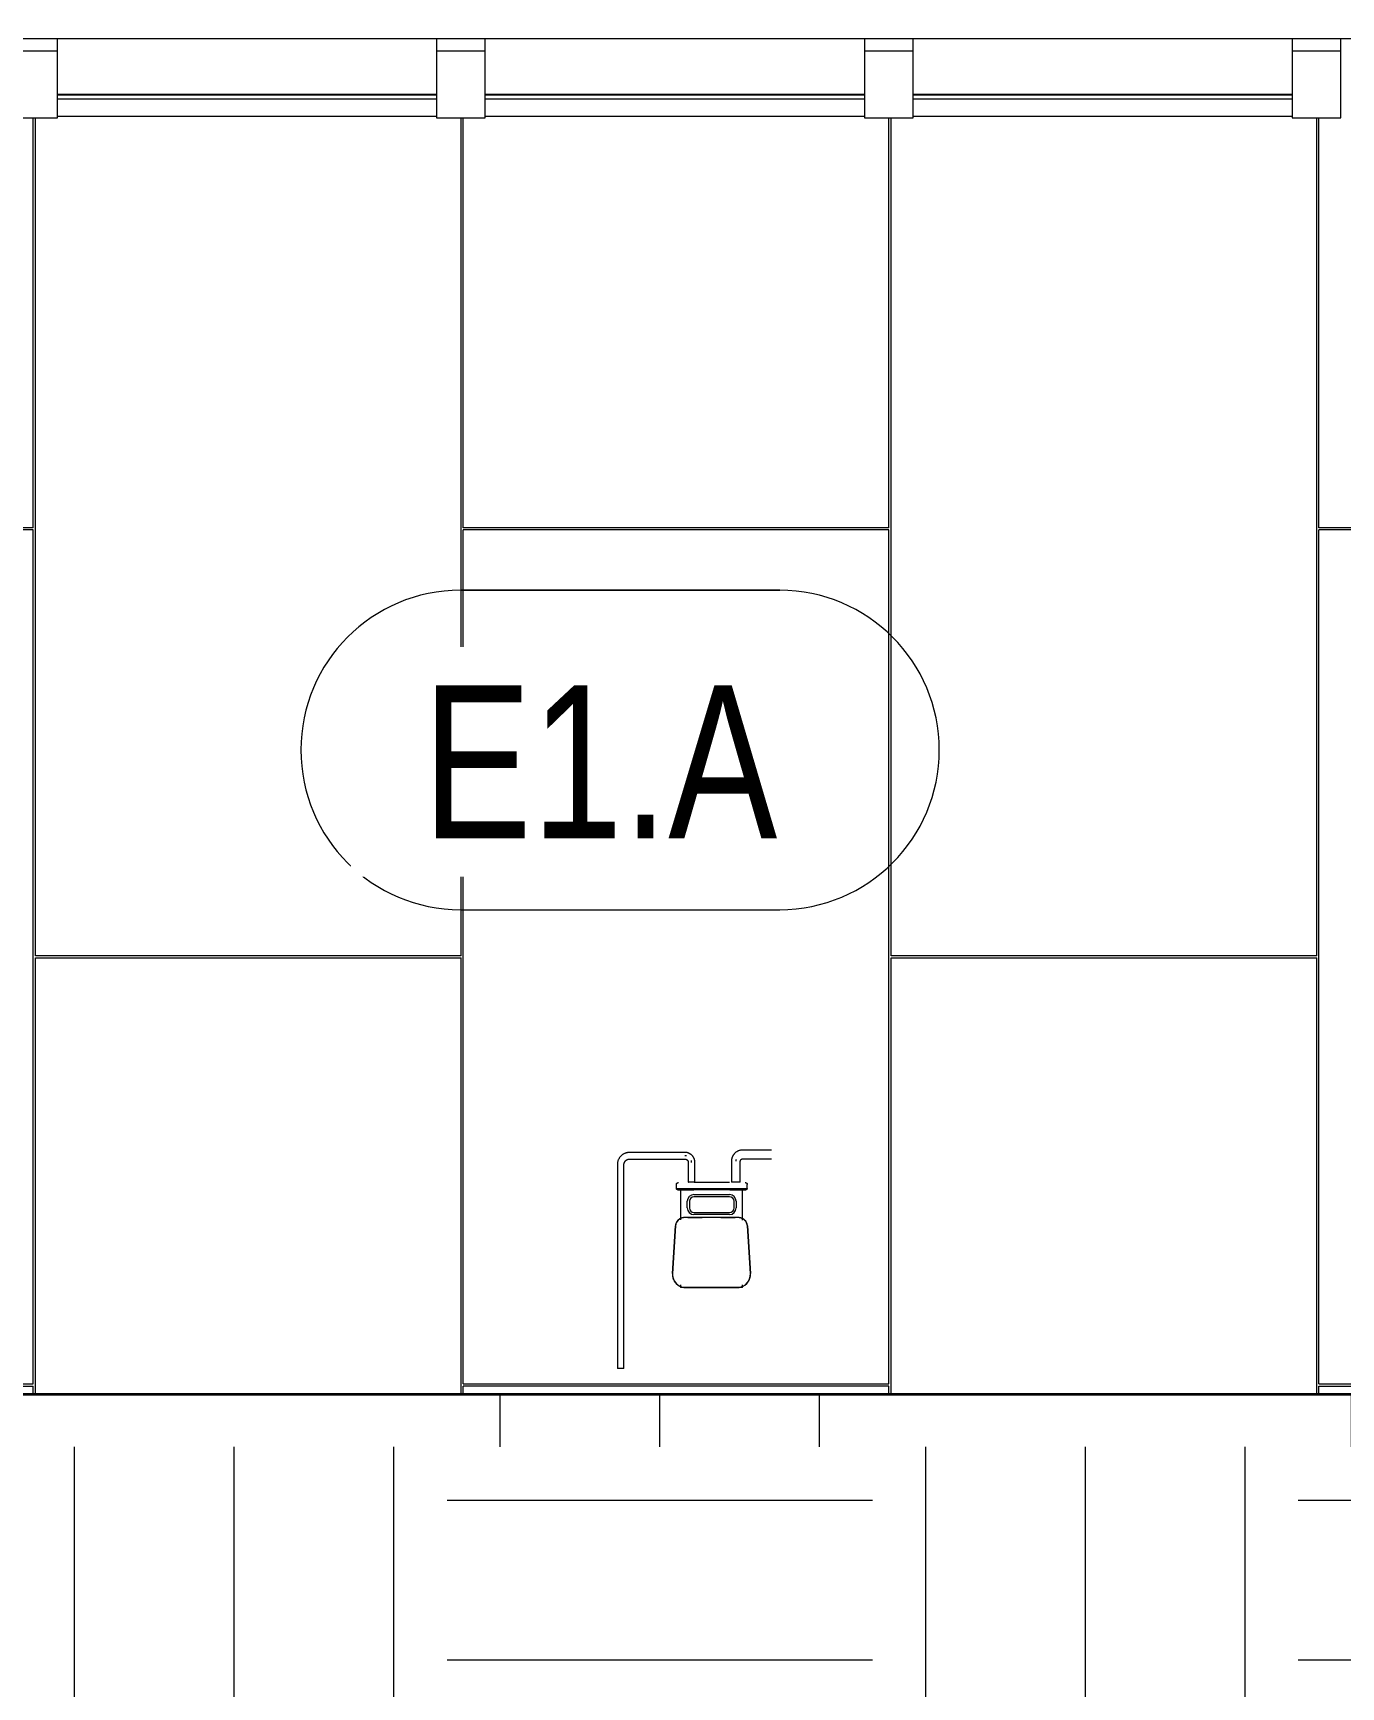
# Model space of a CAD drawing. Header units: inches. Extents: x 20230 to 40520, y -638 to 835.
# Drawn here: x 28222.8 to 28370.3, y -33 to 153.4 of the extents above; entities that cross this region are included whole.
import ezdxf

# ---------------------------------------------------------------- set-up
doc = ezdxf.new("R2010")
doc.units = ezdxf.units.IN
doc.header["$MEASUREMENT"] = 0
doc.linetypes.add('Grid Line 1_2_', pattern=[0.875, 0.5, -0.125, 0.125, -0.125])
for name, color, linetype, lineweight in [('A-FLOR-LEVL', 51, 'Continuous', 9), ('A-ROOF', 132, 'Continuous', 9), ('A-WALL', 113, 'Continuous', 9), ('A-WALL-IDEN', 211, 'Continuous', 9), ('A-WALL-PATT', 111, 'Continuous', 9), ('C-TOPO', 7, 'Continuous', 9), ('I-WALL', 2, 'Continuous', 9), ('P-SANR-FIXT', 6, 'Continuous', 9), ('S-BEAM', 12, 'Continuous', 9)]:
    doc.layers.add(name, color=color, linetype=linetype, lineweight=lineweight)
doc.styles.add('Century Gothic', font='GOTHIC.TTF', dxfattribs={"width": 0.8, "height": 17.245342})

# ---------------------------------------------------------------- blocks, each defined once
blk = doc.blocks.new('Dimension Lumber - 5_5 x 7_5 Glulam-1403166-Elevation - South')
at = {"layer": 'S-BEAM'}
for p, q in [((22841.89, 152.74), (22841.89, 151.35)), ((22841.89, 151.35), (22841.89, 143.86)), ((22847.39, 151.35), (22841.89, 151.35)), ((22847.39, 151.35), (22847.39, 152.74)), ((22847.39, 143.86), (22847.39, 151.35)), ((22841.89, 143.86), (22847.39, 143.86))]:
    blk.add_line(p, q, dxfattribs=at)
blk = doc.blocks.new('Girt_C - 8_D-1472945-Elevation - South')
at = {"layer": 'S-BEAM'}
for p, q in [((25163.39, 146.42), (25206.14, 146.42)), ((25206.14, 145.94), (25163.39, 145.94)), ((25211.64, 146.42), (25254.39, 146.42)), ((25254.39, 145.94), (25211.64, 145.94)), ((25259.89, 146.42), (25302.64, 146.42)), ((25302.64, 145.94), (25259.89, 145.94))]:
    blk.add_line(p, q, dxfattribs=at)
blk = doc.blocks.new('gas_meter-250_cfh_2214 - gas_meter-250_cfh_2214-V75-Elevation - South')
at = {"layer": 'P-SANR-FIXT'}
for p, q in [((25234.15, 27.23), (25227.9, 27.23)), ((25227.9, 26.48), (25234.15, 26.48)), ((25234.53, 26.11), (25234.53, 23.86)), ((25235.28, 23.86), (25235.28, 26.11)), ((25239.4, 26.25), (25239.4, 23.86)), ((25240.4, 23.86), (25240.4, 26.25)), ((25243.29, 27.5), (25240.65, 27.5)), ((25240.65, 26.5), (25243.29, 26.5)), ((25226.53, 25.86), (25226.53, 2.86)), ((25227.28, 2.86), (25227.28, 25.86)), ((25233.18, 23.6), (25233.18, 23.18)), ((25233.25, 23.18), (25233.18, 23.18)), ((25233.18, 23.18), (25235.18, 23.18)), ((25233.34, 23), (25233.59, 23)), ((25235.18, 23), (25233.34, 23)), ((25233.64, 23), (25233.64, 19.63)), ((25233.64, 23), (25235.17, 23)), ((25235.28, 23.86), (25234.53, 23.86)), ((25234.53, 23.86), (25234.54, 23.86)), ((25235.17, 22.47), (25239.17, 22.47)), ((25239.18, 23.83), (25235.18, 23.83)), ((25235.18, 23.18), (25239.18, 23.18)), ((25239.18, 23), (25235.18, 23)), ((25235.27, 23.86), (25235.28, 23.86)), ((25239.18, 23.18), (25241.18, 23.18)), ((25241.03, 23), (25239.18, 23)), ((25239.2, 23), (25240.64, 23)), ((25240.4, 23.86), (25239.4, 23.86)), ((25240.64, 19.61), (25240.64, 23)), ((25240.65, 23), (25241.03, 23)), ((25241.18, 23.18), (25241.12, 23.18)), ((25241.18, 23.18), (25241.18, 23.6)), ((25234.42, 20.97), (25234.42, 21.72)), ((25234.65, 21.72), (25234.65, 20.97)), ((25239.17, 22.24), (25235.17, 22.24)), ((25239.69, 20.97), (25239.69, 21.72)), ((25239.92, 21.72), (25239.92, 20.97)), ((25232.74, 13.6), (25233.08, 18.94)), ((25233.08, 18.94), (25232.74, 13.6)), ((25233.08, 18.94), (25232.74, 13.6)), ((25240.2, 19.88), (25234.08, 19.88)), ((25236.09, 19.88), (25234.08, 19.88)), ((25234.47, 19.88), (25236.09, 19.88)), ((25235.17, 20.45), (25239.17, 20.45)), ((25239.17, 20.22), (25235.17, 20.22)), ((25240.2, 19.88), (25238.19, 19.88)), ((25238.19, 19.88), (25239.81, 19.88)), ((25241.2, 18.94), (25241.54, 13.6)), ((25241.54, 13.6), (25241.2, 18.94)), ((25241.54, 13.6), (25241.2, 18.94)), ((25233.64, 12.3), (25233.64, 12)), ((25234.47, 12), (25233.64, 12)), ((25234.24, 12), (25240.04, 12)), ((25234.24, 12), (25236.09, 12)), ((25236.09, 12), (25234.47, 12)), ((25238.19, 12), (25236.09, 12)), ((25238.19, 12), (25240.04, 12)), ((25239.81, 12), (25238.19, 12)), ((25240.64, 12), (25239.81, 12)), ((25240.64, 12), (25240.64, 12.3)), ((25227.28, 2.86), (25226.53, 2.86))]:
    blk.add_line(p, q, dxfattribs=at)
at = {"layer": 'P-SANR-FIXT', "flags": 128}
for points in [[(25227.9, 27.23), (25227.85, 27.23), (25227.79, 27.23), (25227.74, 27.22), (25227.69, 27.21), (25227.63, 27.2), (25227.58, 27.19), (25227.52, 27.18), (25227.47, 27.16), (25227.42, 27.14), (25227.37, 27.12), (25227.32, 27.1), (25227.27, 27.07), (25227.22, 27.05), (25227.17, 27.02), (25227.13, 26.99), (25227.08, 26.96), (25227.04, 26.92), (25227, 26.89), (25226.96, 26.85), (25226.92, 26.81), (25226.88, 26.77), (25226.84, 26.73), (25226.81, 26.69), (25226.78, 26.64), (25226.75, 26.6), (25226.72, 26.55), (25226.69, 26.5), (25226.67, 26.45), (25226.64, 26.4), (25226.62, 26.35), (25226.6, 26.3), (25226.59, 26.25), (25226.57, 26.2), (25226.56, 26.14), (25226.55, 26.09), (25226.54, 26.03), (25226.53, 25.98), (25226.53, 25.93), (25226.53, 25.87), (25226.53, 25.86)], [(25227.28, 25.86), (25227.28, 25.88), (25227.28, 25.91), (25227.28, 25.93), (25227.29, 25.95), (25227.29, 25.98), (25227.3, 26), (25227.3, 26.03), (25227.31, 26.05), (25227.32, 26.08), (25227.33, 26.1), (25227.34, 26.12), (25227.35, 26.14), (25227.36, 26.17), (25227.37, 26.19), (25227.39, 26.21), (25227.4, 26.23), (25227.42, 26.25), (25227.43, 26.27), (25227.45, 26.29), (25227.47, 26.3), (25227.49, 26.32), (25227.51, 26.34), (25227.53, 26.35), (25227.55, 26.37), (25227.57, 26.38), (25227.59, 26.39), (25227.61, 26.41), (25227.63, 26.42), (25227.65, 26.43), (25227.68, 26.44), (25227.7, 26.45), (25227.73, 26.45), (25227.75, 26.46), (25227.77, 26.47), (25227.8, 26.47), (25227.82, 26.47), (25227.85, 26.48), (25227.87, 26.48), (25227.9, 26.48), (25227.9, 26.48)], [(25235.28, 26.11), (25235.28, 26.15), (25235.28, 26.2), (25235.27, 26.24), (25235.26, 26.28), (25235.26, 26.33), (25235.25, 26.37), (25235.24, 26.42), (25235.22, 26.46), (25235.21, 26.5), (25235.19, 26.54), (25235.17, 26.58), (25235.15, 26.62), (25235.13, 26.66), (25235.11, 26.7), (25235.08, 26.74), (25235.06, 26.78), (25235.03, 26.81), (25235, 26.85), (25234.97, 26.88), (25234.94, 26.91), (25234.91, 26.94), (25234.87, 26.97), (25234.84, 27), (25234.8, 27.03), (25234.76, 27.05), (25234.72, 27.08), (25234.68, 27.1), (25234.64, 27.12), (25234.6, 27.14), (25234.56, 27.15), (25234.52, 27.17), (25234.48, 27.18), (25234.43, 27.2), (25234.39, 27.21), (25234.35, 27.21), (25234.3, 27.22), (25234.26, 27.23), (25234.21, 27.23), (25234.17, 27.23), (25234.15, 27.23)], [(25234.15, 26.48), (25234.17, 26.48), (25234.18, 26.48), (25234.2, 26.48), (25234.21, 26.48), (25234.23, 26.47), (25234.24, 26.47), (25234.26, 26.47), (25234.27, 26.46), (25234.29, 26.46), (25234.3, 26.45), (25234.31, 26.44), (25234.33, 26.44), (25234.34, 26.43), (25234.35, 26.42), (25234.37, 26.41), (25234.38, 26.41), (25234.39, 26.4), (25234.4, 26.39), (25234.41, 26.38), (25234.42, 26.37), (25234.43, 26.36), (25234.44, 26.34), (25234.45, 26.33), (25234.46, 26.32), (25234.47, 26.31), (25234.48, 26.3), (25234.49, 26.28), (25234.49, 26.27), (25234.5, 26.26), (25234.5, 26.24), (25234.51, 26.23), (25234.51, 26.21), (25234.52, 26.2), (25234.52, 26.18), (25234.52, 26.17), (25234.53, 26.15), (25234.53, 26.14), (25234.53, 26.12), (25234.53, 26.11), (25234.53, 26.11)], [(25240.65, 27.5), (25240.6, 27.5), (25240.55, 27.5), (25240.5, 27.49), (25240.46, 27.48), (25240.41, 27.48), (25240.36, 27.46), (25240.31, 27.45), (25240.26, 27.44), (25240.21, 27.42), (25240.17, 27.4), (25240.12, 27.38), (25240.08, 27.36), (25240.03, 27.33), (25239.99, 27.31), (25239.95, 27.28), (25239.91, 27.25), (25239.87, 27.22), (25239.83, 27.19), (25239.79, 27.16), (25239.76, 27.12), (25239.72, 27.08), (25239.69, 27.05), (25239.66, 27.01), (25239.63, 26.97), (25239.6, 26.93), (25239.58, 26.88), (25239.55, 26.84), (25239.53, 26.79), (25239.51, 26.75), (25239.49, 26.7), (25239.47, 26.66), (25239.46, 26.61), (25239.44, 26.56), (25239.43, 26.51), (25239.42, 26.46), (25239.41, 26.41), (25239.41, 26.36), (25239.41, 26.31), (25239.4, 26.26), (25239.4, 26.25)], [(25240.4, 26.25), (25240.4, 26.26), (25240.41, 26.27), (25240.41, 26.28), (25240.41, 26.29), (25240.41, 26.3), (25240.41, 26.31), (25240.41, 26.32), (25240.42, 26.33), (25240.42, 26.34), (25240.42, 26.35), (25240.43, 26.36), (25240.43, 26.37), (25240.44, 26.37), (25240.44, 26.38), (25240.45, 26.39), (25240.45, 26.4), (25240.46, 26.41), (25240.47, 26.41), (25240.47, 26.42), (25240.48, 26.43), (25240.49, 26.44), (25240.49, 26.44), (25240.5, 26.45), (25240.51, 26.45), (25240.52, 26.46), (25240.53, 26.47), (25240.54, 26.47), (25240.55, 26.48), (25240.55, 26.48), (25240.56, 26.48), (25240.57, 26.49), (25240.58, 26.49), (25240.59, 26.49), (25240.6, 26.49), (25240.61, 26.5), (25240.62, 26.5), (25240.63, 26.5), (25240.64, 26.5), (25240.65, 26.5), (25240.65, 26.5)], [(25243.9, 27.5), (25243.9, 27.5), (25243.9, 27.5), (25243.9, 27.5), (25243.9, 27.5), (25243.89, 27.5), (25243.89, 27.5), (25243.88, 27.5), (25243.87, 27.5), (25243.87, 27.5), (25243.86, 27.5), (25243.85, 27.5), (25243.84, 27.5), (25243.82, 27.5), (25243.81, 27.5), (25243.8, 27.5), (25243.78, 27.5), (25243.77, 27.5), (25243.75, 27.5), (25243.74, 27.5), (25243.72, 27.5), (25243.7, 27.5), (25243.68, 27.5), (25243.66, 27.5), (25243.64, 27.5), (25243.62, 27.5), (25243.6, 27.5), (25243.58, 27.5), (25243.56, 27.5), (25243.54, 27.5), (25243.51, 27.5), (25243.49, 27.5), (25243.47, 27.5), (25243.44, 27.5), (25243.42, 27.5), (25243.4, 27.5), (25243.37, 27.5), (25243.35, 27.5), (25243.32, 27.5), (25243.3, 27.5), (25243.29, 27.5)], [(25243.29, 26.5), (25243.32, 26.5), (25243.34, 26.5), (25243.37, 26.5), (25243.39, 26.5), (25243.41, 26.5), (25243.44, 26.5), (25243.46, 26.5), (25243.49, 26.5), (25243.51, 26.5), (25243.53, 26.5), (25243.55, 26.5), (25243.58, 26.5), (25243.6, 26.5), (25243.62, 26.5), (25243.64, 26.5), (25243.66, 26.5), (25243.68, 26.5), (25243.7, 26.5), (25243.71, 26.5), (25243.73, 26.5), (25243.75, 26.5), (25243.76, 26.5), (25243.78, 26.5), (25243.79, 26.5), (25243.81, 26.5), (25243.82, 26.5), (25243.83, 26.5), (25243.84, 26.5), (25243.85, 26.5), (25243.86, 26.5), (25243.87, 26.5), (25243.88, 26.5), (25243.89, 26.5), (25243.89, 26.5), (25243.9, 26.5), (25243.9, 26.5), (25243.9, 26.5), (25243.9, 26.5), (25243.9, 26.5)], [(25233.18, 23.6), (25233.19, 23.61), (25233.19, 23.62), (25233.19, 23.63), (25233.19, 23.64), (25233.19, 23.64), (25233.19, 23.65), (25233.19, 23.66), (25233.2, 23.67), (25233.2, 23.68), (25233.2, 23.69), (25233.21, 23.7), (25233.21, 23.71), (25233.22, 23.71), (25233.22, 23.72), (25233.23, 23.73), (25233.23, 23.74), (25233.24, 23.74), (25233.24, 23.75), (25233.25, 23.76), (25233.26, 23.77), (25233.26, 23.77), (25233.27, 23.78), (25233.28, 23.78), (25233.28, 23.79), (25233.29, 23.79), (25233.3, 23.8), (25233.31, 23.8), (25233.32, 23.81), (25233.32, 23.81), (25233.33, 23.82), (25233.34, 23.82), (25233.35, 23.82), (25233.36, 23.82), (25233.37, 23.83), (25233.38, 23.83), (25233.39, 23.83), (25233.4, 23.83), (25233.41, 23.83), (25233.42, 23.83), (25233.42, 23.83)], [(25233.34, 23), (25233.34, 23), (25233.33, 23.01), (25233.32, 23.01), (25233.31, 23.02), (25233.3, 23.02), (25233.29, 23.02), (25233.28, 23.03), (25233.28, 23.04), (25233.27, 23.04), (25233.26, 23.05), (25233.25, 23.05), (25233.25, 23.06), (25233.24, 23.07), (25233.24, 23.08), (25233.23, 23.08), (25233.22, 23.09), (25233.22, 23.1), (25233.21, 23.11), (25233.21, 23.12), (25233.2, 23.12), (25233.2, 23.13), (25233.2, 23.14), (25233.19, 23.15), (25233.19, 23.16), (25233.19, 23.17), (25233.19, 23.18), (25233.18, 23.18)], [(25240.95, 23.83), (25240.96, 23.83), (25240.97, 23.83), (25240.98, 23.83), (25240.99, 23.83), (25241, 23.83), (25241.01, 23.82), (25241.02, 23.82), (25241.03, 23.82), (25241.03, 23.82), (25241.04, 23.81), (25241.05, 23.81), (25241.06, 23.81), (25241.07, 23.8), (25241.08, 23.8), (25241.08, 23.79), (25241.09, 23.79), (25241.1, 23.78), (25241.11, 23.77), (25241.11, 23.77), (25241.12, 23.76), (25241.13, 23.75), (25241.13, 23.75), (25241.14, 23.74), (25241.14, 23.73), (25241.15, 23.72), (25241.15, 23.72), (25241.16, 23.71), (25241.16, 23.7), (25241.17, 23.69), (25241.17, 23.68), (25241.17, 23.67), (25241.18, 23.67), (25241.18, 23.66), (25241.18, 23.65), (25241.18, 23.64), (25241.18, 23.63), (25241.18, 23.62), (25241.18, 23.61), (25241.18, 23.6), (25241.18, 23.6)], [(25241.18, 23.18), (25241.18, 23.17), (25241.18, 23.16), (25241.18, 23.15), (25241.17, 23.14), (25241.17, 23.13), (25241.17, 23.13), (25241.16, 23.12), (25241.16, 23.11), (25241.15, 23.1), (25241.15, 23.09), (25241.14, 23.08), (25241.14, 23.08), (25241.13, 23.07), (25241.12, 23.06), (25241.12, 23.06), (25241.11, 23.05), (25241.1, 23.04), (25241.09, 23.04), (25241.09, 23.03), (25241.08, 23.03), (25241.07, 23.02), (25241.06, 23.02), (25241.05, 23.01), (25241.04, 23.01), (25241.04, 23), (25241.03, 23), (25241.03, 23)], [(25234.08, 19.88), (25234.04, 19.88), (25234, 19.88), (25233.96, 19.87), (25233.92, 19.87), (25233.88, 19.86), (25233.84, 19.85), (25233.8, 19.84), (25233.76, 19.83), (25233.73, 19.81), (25233.69, 19.8), (25233.65, 19.78), (25233.62, 19.77), (25233.58, 19.75), (25233.55, 19.73), (25233.51, 19.7), (25233.48, 19.68), (25233.45, 19.66), (25233.42, 19.63), (25233.39, 19.6), (25233.36, 19.58), (25233.33, 19.55), (25233.31, 19.52), (25233.28, 19.48), (25233.26, 19.45), (25233.24, 19.42), (25233.22, 19.38), (25233.2, 19.35), (25233.18, 19.31), (25233.16, 19.28), (25233.15, 19.24), (25233.13, 19.2), (25233.12, 19.17), (25233.11, 19.13), (25233.1, 19.09), (25233.09, 19.05), (25233.09, 19.01), (25233.08, 18.97), (25233.08, 18.94)], [(25241.2, 18.94), (25241.2, 18.98), (25241.19, 19.02), (25241.18, 19.06), (25241.18, 19.1), (25241.17, 19.14), (25241.16, 19.18), (25241.14, 19.22), (25241.13, 19.25), (25241.11, 19.29), (25241.1, 19.33), (25241.08, 19.36), (25241.06, 19.4), (25241.04, 19.43), (25241.01, 19.46), (25240.99, 19.49), (25240.96, 19.53), (25240.94, 19.56), (25240.91, 19.58), (25240.88, 19.61), (25240.85, 19.64), (25240.82, 19.66), (25240.79, 19.69), (25240.76, 19.71), (25240.72, 19.73), (25240.69, 19.75), (25240.65, 19.77), (25240.62, 19.79), (25240.58, 19.8), (25240.54, 19.82), (25240.5, 19.83), (25240.47, 19.84), (25240.43, 19.85), (25240.39, 19.86), (25240.35, 19.87), (25240.31, 19.87), (25240.27, 19.88), (25240.23, 19.88), (25240.2, 19.88)], [(25232.74, 13.6), (25232.74, 13.54), (25232.74, 13.48), (25232.74, 13.42), (25232.75, 13.36), (25232.75, 13.3), (25232.76, 13.24), (25232.77, 13.18), (25232.79, 13.12), (25232.8, 13.06), (25232.82, 13), (25232.84, 12.95), (25232.87, 12.89), (25232.89, 12.84), (25232.92, 12.79), (25232.95, 12.73), (25232.98, 12.68), (25233.01, 12.63), (25233.05, 12.58), (25233.09, 12.54), (25233.13, 12.49), (25233.17, 12.45), (25233.21, 12.41), (25233.26, 12.37), (25233.3, 12.33), (25233.35, 12.29), (25233.4, 12.26), (25233.45, 12.22), (25233.5, 12.19), (25233.55, 12.17), (25233.61, 12.14), (25233.66, 12.12), (25233.72, 12.09), (25233.77, 12.07), (25233.83, 12.06), (25233.89, 12.04), (25233.95, 12.03), (25234.01, 12.02), (25234.07, 12.01), (25234.13, 12), (25234.19, 12), (25234.24, 12)], [(25240.04, 12), (25240.1, 12), (25240.16, 12), (25240.22, 12.01), (25240.28, 12.02), (25240.34, 12.03), (25240.4, 12.04), (25240.46, 12.06), (25240.51, 12.08), (25240.57, 12.1), (25240.63, 12.12), (25240.68, 12.14), (25240.73, 12.17), (25240.79, 12.2), (25240.84, 12.23), (25240.89, 12.26), (25240.94, 12.3), (25240.99, 12.33), (25241.03, 12.37), (25241.08, 12.41), (25241.12, 12.45), (25241.16, 12.5), (25241.2, 12.54), (25241.24, 12.59), (25241.27, 12.64), (25241.3, 12.69), (25241.34, 12.74), (25241.36, 12.79), (25241.39, 12.85), (25241.42, 12.9), (25241.44, 12.96), (25241.46, 13.01), (25241.48, 13.07), (25241.5, 13.13), (25241.51, 13.19), (25241.52, 13.25), (25241.53, 13.3), (25241.54, 13.36), (25241.54, 13.42), (25241.54, 13.48), (25241.54, 13.54), (25241.54, 13.6)]]:
    blk.add_lwpolyline(points, dxfattribs=at)
at = {"layer": 'P-SANR-FIXT'}
for centre, radius, start, end in [((25234.15, 26.11), 0.75, 75.1191, 90), ((25234.15, 26.11), 0.75, 0, 14.8809), ((25240.65, 26.25), 0.75, 165.7943, 180), ((25235.17, 21.72), 0.75, 90, 180), ((25239.17, 21.72), 0.75, 0, 90), ((25235.17, 20.97), 0.75, 180, 270), ((25235.17, 21.72), 0.52, 90, 180), ((25235.17, 20.97), 0.52, 180, 270), ((25239.17, 21.72), 0.52, 0, 90), ((25239.17, 20.97), 0.52, 270, 360), ((25239.17, 20.97), 0.75, 270, 360), ((25234.08, 18.88), 1, 90, 176.3686), ((25234.08, 18.88), 1, 118.7895, 176.3686), ((25240.2, 18.88), 1, 3.6314, 90), ((25240.2, 18.88), 1, 3.6314, 61.2105), ((25234.24, 13.5), 1.5, 176.3686, 243.2482), ((25234.24, 13.5), 1.5, 176.3686, 270), ((25240.04, 13.5), 1.5, 270, 3.6314), ((25240.04, 13.5), 1.5, 310.1277, 3.6314), ((25240.04, 13.5), 1.5, 296.7518, 308.6759)]:
    blk.add_arc(centre, radius, start, end, dxfattribs=at)
for points in [[(25236.09, 19.88), (25236.03, 19.88), (25235.96, 19.88), (25235.9, 19.88)], [(25238.38, 19.88), (25238.32, 19.88), (25238.26, 19.88), (25238.19, 19.88)], [(25235.93, 12), (25235.98, 12), (25236.04, 12), (25236.09, 12)], [(25238.19, 12), (25238.24, 12), (25238.3, 12), (25238.35, 12)]]:
    blk.add_open_spline(points, degree=3, dxfattribs=at)
blk = doc.blocks.new('Wall Tag - 1_4_-1369832-Elevation - South')
at = {"layer": 'A-WALL-IDEN', "color": 153}
for p, q in [((24643.26, 90.59), (24679.26, 90.59)), ((24679.26, 90.59), (24643.26, 90.59)), ((24643.26, 54.59), (24679.26, 54.59)), ((24643.26, 54.59), (24679.26, 54.59))]:
    blk.add_line(p, q, dxfattribs=at)
for centre, start, end in [((24643.26, 72.59), 90, 270), ((24643.26, 72.59), 90, 270), ((24679.26, 72.59), 270, 90), ((24679.26, 72.59), 270, 90)]:
    blk.add_arc(centre, 18, start, end, dxfattribs=at)

msp = doc.modelspace()

# ---------------------------------------------------------------- hatches: boundary and pattern name
at = {"layer": 'A-WALL-PATT'}
h = msp.add_hatch(dxfattribs=at)
h.set_pattern_fill('FP_14', color=256, style=0, pattern_type=2)
h.set_pattern_definition([(90, (28319.22, 1159.75), (-193, -193), [48, -145]), (180, (28319.22, 1159.75), (-2e-14, -193), [96.25, -96.75]), (270, (28222.97, 1207.75), (-193, -193), [48, -145]), (180, (28319.22, 1207.75), (-2e-14, -193), [96.25, -96.75]), (270, (28222.72, 1207.75), (-193, -193), [48, -145]), (180, (28222.72, 1207.75), (-2e-14, -193), [96.25, -96.75]), (90, (28126.47, 1159.75), (-193, -193), [48, -145]), (180, (28222.72, 1159.75), (-2e-14, -193), [96.25, -96.75]), (90, (28271.22, 1208), (-193, -193), [48, -145]), (180, (28319.47, 1208), (-2e-14, -193), [48.25, -144.75]), (180, (28319.47, 1256), (-2e-14, -193), [48.25, -144.75]), (90, (28174.72, 1208), (-193, -193), [48, -145]), (180, (28270.97, 1208), (-2e-14, -193), [96.25, -96.75]), (270, (28270.97, 1256), (-193, -193), [48, -145]), (180, (28270.97, 1256), (-2e-14, -193), [96.25, -96.75]), (180, (28174.47, 1208), (-2e-14, -193), [48, -145]), (270, (28174.47, 1256), (-193, -193), [48, -145]), (180, (28174.47, 1256), (-2e-14, -193), [48, -145]), (90, (28319.22, 1256.25), (-193, -193), [48, -145]), (180, (28319.22, 1256.25), (-2e-14, -193), [96.25, -96.75]), (270, (28222.97, 1304.25), (-193, -193), [48, -145]), (180, (28319.22, 1304.25), (-2e-14, -193), [96.25, -96.75]), (270, (28222.72, 1304.25), (-193, -193), [48, -145]), (180, (28222.72, 1304.25), (-2e-14, -193), [96.25, -96.75]), (270, (28126.47, 1304.25), (-193, -193), [48, -145]), (180, (28222.72, 1256.25), (-2e-14, -193), [96.25, -96.75]), (90, (28271.22, 1304.5), (-193, -193), [48, -145]), (180, (28319.47, 1304.5), (-2e-14, -193), [48.25, -144.75]), (180, (28319.47, 1352.5), (-2e-14, -193), [48.25, -144.75]), (90, (28174.72, 1304.5), (-193, -193), [48, -145]), (180, (28270.97, 1304.5), (-2e-14, -193), [96.25, -96.75]), (270, (28270.97, 1352.5), (-193, -193), [48, -145]), (180, (28270.97, 1352.5), (-2e-14, -193), [96.25, -96.75]), (180, (28174.47, 1304.5), (-2e-14, -193), [48, -145]), (270, (28174.47, 1352.5), (-193, -193), [48, -145]), (180, (28174.47, 1352.5), (-2e-14, -193), [48, -145])])
h.paths.add_polyline_path([(28671.97, 2.24), (28705.47, 2.24), (28705.47, 31.47), (28699.04, 31.71), (28697.5, 34), (28697.37, 34.56), (28697.52, 34.92), (28697.81, 35.17), (28698.19, 35.25), (28702.41, 35.09), (28703, 37.61), (28703.68, 39.25), (28704.87, 39.28), (28704.87, 41.56), (28704.96, 41.68), (28705.41, 41.81), (28705.41, 47.57), (28671.97, 47.57), (28671.97, 17.94)], flags=0)
h.paths.add_polyline_path([(28717.28, 2.24), (28717.28, 30.26), (28716.98, 30.26), (28714.98, 30.73), (28714.74, 31.13), (28711.1, 31.27), (28711.1, 2.24)], flags=0)
h.paths.add_polyline_path([(28450.91, 2.24), (28458.1, 2.24), (28458.1, 30.69), (28457.81, 30.79), (28458.1, 30.9), (28457.81, 30.9), (28457.81, 31.33), (28453.45, 31.17), (28453.21, 30.76), (28450.91, 30.18), (28450.91, 17.94)], flags=0)
h.paths.add_polyline_path([(28472.26, 32.11), (28472.19, 32.25), (28472.12, 32.19), (28472.2, 32.15)], flags=0)
h.paths.add_polyline_path([(28472.59, 32), (28472.51, 32.25), (28472.3, 32.06), (28472.43, 31.99), (28472.51, 31.99)], flags=0)
h.paths.add_polyline_path([(28478.65, 2.24), (28496.22, 2.24), (28496.19, 47.57), (28470.1, 47.57), (28470.1, 35.27), (28470.38, 35.2), (28470.69, 34.92), (28470.82, 34.6), (28470.67, 34.01), (28470.38, 33.57), (28470.38, 32.97), (28471.81, 32.89), (28472.14, 32.75), (28472.27, 32.78), (28472.27, 32.85), (28472.57, 32.73), (28472.65, 32.43), (28472.64, 32.41), (28472.8, 32.25), (28472.94, 32.25), (28472.9, 32.01), (28472.59, 32), (28472.59, 31.85), (28472.02, 31.81), (28471.56, 31.6), (28471.42, 31.62), (28470.38, 31.53), (28470.38, 30.9), (28470.1, 30.83), (28470.1, 2.24)], flags=0)
h.paths.add_polyline_path([(28470.38, 30.69), (28470.1, 30.79), (28470.38, 30.83)], flags=0)
h.paths.add_polyline_path([(28471.83, 31.54), (28472.18, 31.59), (28472.18, 31.55), (28471.91, 31.55)], flags=0)
h.paths.add_polyline_path([(28715.23, 34.62), (28715.97, 34.77), (28715.97, 35.01), (28714.22, 35.63), (28714.22, 47.57), (28711.1, 47.57), (28711.1, 41.79), (28711.48, 41.68), (28711.57, 41.56), (28711.57, 39.28), (28712.85, 39.19), (28713.66, 36.95), (28714.05, 34.94), (28713.81, 34.94), (28713.44, 36.87), (28713.18, 37.32), (28712.73, 37.57), (28712.02, 37.61), (28712.02, 37.22), (28711.57, 37.22), (28711.57, 34.94), (28711.48, 34.82), (28711.44, 34.76), (28714.74, 34.63)], flags=0)
h.paths.add_polyline_path([(28452.96, 34.65), (28458.1, 34.84), (28458.1, 47.57), (28453.97, 47.57), (28453.97, 35.66), (28452.22, 35.05), (28452.22, 34.81), (28452.33, 34.79)], flags=0)
h.paths.add_polyline_path([(28704.87, 35), (28704.87, 37.22), (28704.42, 37.3), (28704.42, 37.61), (28703.59, 37.52), (28703.26, 37.3), (28703.01, 36.87), (28702.65, 35.08), (28702.81, 35.07)], flags=0)
h.paths.add_polyline_path([(28496.19, 55.55), (28496.22, 55.55), (28496.19, 77), (28470.1, 77), (28470.1, 55.55), (28478.65, 55.55)], flags=0)
h.paths.add_polyline_path([(28705.47, 55.55), (28705.41, 71.01), (28705.22, 71.1), (28705.11, 71.56), (28704.94, 71.85), (28704.23, 71.82), (28703.78, 71.56), (28702.65, 70.48), (28702.48, 70.55), (28702.42, 70.48), (28702.57, 69.76), (28702.44, 69.3), (28702.16, 68.73), (28701.4, 67.87), (28701.08, 67.66), (28700.65, 67.82), (28700.51, 67.82), (28700.35, 67.65), (28699.71, 68.05), (28699.31, 68.68), (28699.53, 68.91), (28699.38, 69.13), (28699.38, 69.51), (28699.64, 69.87), (28700.39, 70.5), (28701.24, 70.86), (28701.57, 70.95), (28701.78, 70.83), (28702.17, 70.78), (28702.26, 70.87), (28702.06, 71.06), (28703.21, 72.11), (28703.78, 72.49), (28704.23, 72.61), (28705.03, 72.8), (28705.2, 73.19), (28705.22, 73.4), (28705.41, 73.49), (28705.47, 77), (28671.97, 77), (28671.97, 55.55), (28701.78, 55.55)], flags=0)
h.paths.add_polyline_path([(28715.52, 55.55), (28717.28, 55.55), (28717.28, 77), (28711.1, 77), (28711.17, 73.43), (28711.22, 73.4), (28711.31, 72.99), (28711.41, 72.65), (28712.41, 72.59), (28712.85, 72.4), (28713.7, 71.65), (28714.28, 70.96), (28714.2, 70.86), (28714.3, 70.75), (28714.87, 70.95), (28715.52, 70.76), (28716.05, 70.5), (28716.91, 69.74), (28717.11, 69.42), (28716.96, 68.99), (28716.96, 68.85), (28717.13, 68.68), (28716.73, 68.05), (28716.09, 67.65), (28715.87, 67.87), (28715.52, 67.69), (28715.27, 67.72), (28714.91, 67.98), (28714.28, 68.73), (28713.92, 69.58), (28713.83, 69.91), (28713.95, 70.12), (28713.96, 70.55), (28713.91, 70.59), (28713.72, 70.4), (28712.21, 71.82), (28711.41, 71.85), (28711.33, 71.56), (28711.24, 71.31), (28711.17, 71.07), (28711.1, 71.01), (28711.1, 55.55)], flags=0)
h.paths.add_polyline_path([(28452.33, 55.55), (28458.1, 55.55), (28458.1, 77), (28450.91, 77), (28450.91, 55.55)], flags=0)
h.paths.add_polyline_path([(28705.47, 79), (28705.47, 96), (28711.1, 96), (28711.1, 79), (28717.28, 79), (28717.28, 96), (28718.35, 96.06), (28718.35, 96.32), (28671.97, 96.32), (28671.97, 79), (28697.98, 79)], flags=0)
h.paths.add_polyline_path([(28450.91, 79), (28458.1, 79), (28458.1, 96), (28460.1, 96.06), (28460.1, 96.32), (28449.85, 96.32), (28449.85, 96), (28450.91, 96), (28450.91, 81.41)], flags=0)
h.paths.add_polyline_path([(28496.22, 79), (28496.19, 96.32), (28468.1, 96.32), (28468.1, 96), (28470.1, 96), (28470.1, 79), (28496.19, 79)], flags=0)
h.paths.add_polyline_path([(28443.55, 96), (28446.35, 96.06), (28446.35, 96.32), (28402.57, 96.32), (28402.57, 96), (28426.01, 96)], flags=0)
h.paths.add_polyline_path([(28731.47, 96), (28731.47, 96.32), (28721.85, 96.32), (28721.85, 96), (28724.3, 96)], flags=0)
h.paths.add_polyline_path([(25966.16, 100.3), (25966.16, 115.82), (25931.97, 115.82), (25931.97, 100.3)], flags=0)
h.paths.add_polyline_path([(26401.28, 100.3), (26433.6, 100.3), (26433.6, 115.82), (26401.28, 115.82), (26401.28, 115.59)], flags=0)
h.paths.add_polyline_path([(26399.28, 100.3), (26399.28, 115.82), (26399.03, 115.82), (26399.03, 100.3)], flags=0)
h.paths.add_polyline_path([(25987.06, 100.3), (26001.22, 100.3), (26001.22, 115.82), (25968.16, 115.82), (25968.16, 100.3)], flags=0)
h.paths.add_polyline_path([(28443.55, 100.3), (28446.35, 100.3), (28446.35, 113.32), (28402.57, 113.32), (28402.57, 100.3), (28408.46, 100.3)], flags=0)
h.paths.add_polyline_path([(28449.85, 100.3), (28460.1, 100.3), (28460.1, 113.32), (28449.85, 113.32), (28449.85, 105.83)], flags=0)
h.paths.add_polyline_path([(26267.8, 100.3), (26395.41, 100.3), (26395.41, 115.82), (26152.1, 115.82), (26152.1, 100.3), (26197.62, 100.3)], flags=0)
h.paths.add_polyline_path([(28731.47, 100.3), (28731.47, 113.32), (28721.85, 113.32), (28721.85, 100.3), (28724.3, 100.3)], flags=0)
h.paths.add_polyline_path([(28468.1, 100.3), (28496.47, 100.3), (28496.47, 113.32), (28468.1, 113.32), (28468.1, 105.83)], flags=0)
h.paths.add_polyline_path([(26144.1, 100.3), (26144.1, 115.82), (26011.47, 115.82), (26011.47, 100.3), (26127.43, 100.3)], flags=0)
h.paths.add_polyline_path([(27020.6, 100.3), (27051.78, 100.3), (27051.78, 115.82), (27020.6, 115.82), (27020.6, 105.83)], flags=0)
h.paths.add_polyline_path([(25929.97, 100.3), (25929.97, 115.82), (25902.03, 115.77), (25900.38, 114.12), (25897.71, 112.34), (25895.2, 111.25), (25894.78, 111.13), (25894.78, 100.3), (25916.88, 100.3)], flags=0)
h.paths.add_polyline_path([(27053.78, 100.3), (27087.97, 100.3), (27087.97, 115.82), (27053.78, 115.82), (27053.78, 115.59)], flags=0)
h.paths.add_polyline_path([(27089.97, 100.3), (27124.16, 100.3), (27124.16, 115.82), (27089.97, 115.82), (27089.97, 115.59)], flags=0)
h.paths.add_polyline_path([(27126.16, 100.3), (27160.35, 100.3), (27160.35, 115.82), (27126.16, 115.82), (27126.16, 115.59)], flags=0)
h.paths.add_polyline_path([(27180.21, 100.3), (27195.16, 100.3), (27195.16, 133.23), (27162.35, 133.23), (27162.35, 100.3)], flags=0)
h.paths.add_polyline_path([(28718.35, 100.3), (28718.35, 113.32), (28671.72, 113.32), (28671.72, 100.3), (28706.75, 100.3)], flags=0)
h.paths.add_polyline_path([(26003.22, 100.3), (26003.47, 100.3), (26003.47, 115.82), (26003.22, 115.82), (26003.22, 115.59)], flags=0)
h.paths.add_polyline_path([(25872.91, 100.3), (25873.6, 100.3), (25873.6, 110.38), (25872.91, 110.38), (25872.91, 105.83)], flags=0)
h.paths.add_polyline_path([(25892.78, 100.3), (25892.72, 110.61), (25889.17, 110.38), (25875.6, 110.33), (25875.6, 100.3), (25881.78, 100.3)], flags=0)
h.paths.add_polyline_path([(28468.1, 131.32), (28496.47, 131.32), (28496.47, 133.23), (28468.1, 133.23), (28468.1, 131.99)], flags=0)
h.paths.add_polyline_path([(28724.3, 131.32), (28731.47, 131.32), (28731.47, 133.23), (28721.85, 133.23), (28721.85, 131.32)], flags=0)
h.paths.add_polyline_path([(28460.1, 131.32), (28460.1, 133.23), (28449.85, 133.23), (28449.85, 131.32), (28452.67, 131.32)], flags=0)
h.paths.add_polyline_path([(28689.2, 131.32), (28718.35, 131.32), (28718.35, 133.23), (28671.72, 133.23), (28671.72, 131.32), (28684.82, 131.32)], flags=0)
h.paths.add_polyline_path([(28446.35, 131.32), (28446.35, 133.23), (28402.57, 133.23), (28402.57, 131.32), (28443.55, 131.32)], flags=0)
h.paths.add_polyline_path([(26193.6, 146.42), (26193.6, 146.5), (26162.52, 146.42)], flags=0)
h.paths.add_polyline_path([(26048.85, 146.42), (26048.85, 146.5), (26022.15, 146.42)], flags=0)
h.paths.add_polyline_path([(27737.6, 146.42), (27737.6, 146.5), (27732.93, 146.42)], flags=0)
h.paths.add_polyline_path([(27689.35, 146.42), (27689.35, 146.5), (27671.51, 146.42)], flags=0)
h.paths.add_polyline_path([(27641.1, 146.42), (27641.1, 146.5), (27636.42, 146.42)], flags=0)
h.paths.add_polyline_path([(26000.6, 146.42), (26000.6, 146.5), (25987.06, 146.42)], flags=0)
h.paths.add_polyline_path([(27592.85, 146.42), (27592.85, 146.5), (27566.23, 146.42)], flags=0)
h.paths.add_polyline_path([(27544.6, 146.42), (27544.6, 146.5), (27531.14, 146.42)], flags=0)
h.paths.add_polyline_path([(27496.35, 146.42), (27496.35, 146.5), (27496.05, 146.42)], flags=0)
h.paths.add_polyline_path([(27448.1, 146.42), (27448.1, 146.5), (27425.86, 146.42)], flags=0)
h.paths.add_polyline_path([(27399.85, 146.42), (27399.85, 146.5), (27390.77, 146.42)], flags=0)
h.paths.add_polyline_path([(27351.6, 146.42), (27351.6, 146.5), (27338.13, 146.42)], flags=0)
h.paths.add_polyline_path([(28446.35, 146.42), (28446.35, 146.5), (28443.55, 146.42)], flags=0)
h.paths.add_polyline_path([(27195.16, 146.42), (27195.16, 146.5), (27188.99, 146.42)], flags=0)
h.paths.add_polyline_path([(27158.6, 146.42), (27158.6, 146.5), (27153.89, 146.42)], flags=0)
h.paths.add_polyline_path([(27930.6, 146.42), (27930.6, 146.5), (27917.16, 146.42)], flags=0)
h.paths.add_polyline_path([(27110.35, 146.42), (27110.35, 146.5), (27110.03, 146.42)], flags=0)
h.paths.add_polyline_path([(27062.1, 146.42), (27062.1, 146.5), (27057.39, 146.42)], flags=0)
h.paths.add_polyline_path([(28413.1, 146.42), (28413.1, 146.5), (28408.46, 146.42)], flags=0)
h.paths.add_polyline_path([(28364.85, 146.42), (28364.85, 146.5), (28338.28, 146.42)], flags=0)
h.paths.add_polyline_path([(26965.6, 146.42), (26965.6, 146.5), (26934.57, 146.42)], flags=0)
h.paths.add_polyline_path([(26917.35, 146.42), (26917.35, 146.5), (26899.47, 146.42)], flags=0)
h.paths.add_polyline_path([(25873.35, 157.37), (25873.35, 161.99), (25872.91, 161.99), (25872.91, 157.37)], flags=0)
h.paths.add_polyline_path([(25873.35, 171.97), (25873.35, 175.22), (28742.28, 175.22), (28742.28, 176), (25872.91, 176), (25872.91, 171.97)], flags=0)
h = msp.add_hatch(dxfattribs=at)
h.set_pattern_fill('FP_16', color=256, style=0, pattern_type=2)
h.set_pattern_definition([(0, (28174.72, 1), (-193, 193), [48, -145]), (90, (28174.72, 1), (-193, 1e-14), [96.25, -96.75]), (180, (28222.72, 97.25), (-193, 193), [48, -145]), (90, (28222.72, 1), (-193, 1e-14), [96.25, -96.75]), (180, (28222.72, 97.5), (-193, 193), [48, -145]), (90, (28222.72, 97.5), (-193, 1e-14), [96.25, -96.75]), (0, (28174.72, 193.75), (-193, 193), [48, -145]), (90, (28174.72, 97.5), (-193, 1e-14), [96.25, -96.75]), (0, (28222.97, 49), (-193, 193), [48, -145]), (90, (28222.97, 0.75), (-193, 1e-14), [48.25, -144.75]), (90, (28270.97, 0.75), (-193, 1e-14), [48.25, -144.75]), (0, (28222.97, 145.5), (-193, 193), [48, -145]), (90, (28222.97, 49.25), (-193, 1e-14), [96.25, -96.75]), (180, (28270.97, 49.25), (-193, 193), [48, -145]), (90, (28270.97, 49.25), (-193, 1e-14), [96.25, -96.75]), (90, (28222.97, 145.75), (-193, 1e-14), [48, -145]), (180, (28270.97, 145.75), (-193, 193), [48, -145]), (90, (28270.97, 145.75), (-193, 1e-14), [48, -145]), (0, (28271.22, 1), (-193, 193), [48, -145]), (90, (28271.22, 1), (-193, 1e-14), [96.25, -96.75]), (180, (28319.22, 97.25), (-193, 193), [48, -145]), (90, (28319.22, 1), (-193, 1e-14), [96.25, -96.75]), (180, (28319.22, 97.5), (-193, 193), [48, -145]), (90, (28319.22, 97.5), (-193, 1e-14), [96.25, -96.75]), (180, (28319.22, 193.75), (-193, 193), [48, -145]), (90, (28271.22, 97.5), (-193, 1e-14), [96.25, -96.75]), (0, (28319.47, 49), (-193, 193), [48, -145]), (90, (28319.47, 0.75), (-193, 1e-14), [48.25, -144.75]), (90, (28367.47, 0.75), (-193, 1e-14), [48.25, -144.75]), (0, (28319.47, 145.5), (-193, 193), [48, -145]), (90, (28319.47, 49.25), (-193, 1e-14), [96.25, -96.75]), (180, (28367.47, 49.25), (-193, 193), [48, -145]), (90, (28367.47, 49.25), (-193, 1e-14), [96.25, -96.75]), (90, (28319.47, 145.75), (-193, 1e-14), [48, -145]), (180, (28367.47, 145.75), (-193, 193), [48, -145]), (90, (28367.47, 145.75), (-193, 1e-14), [48, -145])])
h.paths.add_polyline_path([(28174.72, 0), (28398.95, 0), (28398.95, 144), (28370.35, 144), (28370.35, 143.86), (28364.85, 143.86), (28364.85, 144), (28322.1, 144), (28322.1, 143.86), (28316.6, 143.86), (28316.6, 144), (28273.85, 144), (28273.85, 143.86), (28268.35, 143.86), (28268.35, 144), (28225.6, 144), (28225.6, 143.86), (28220.1, 143.86), (28220.1, 144), (28177.35, 144), (28177.35, 143.86), (28174.72, 143.86), (28174.72, 37.47)], flags=0)
h.paths.add_polyline_path([(28296.36, 26.86), (28296.76, 27.12), (28296.84, 27.05), (28296.49, 26.91)], flags=0)
h.paths.add_polyline_path([(28297.23, 26.42), (28296.92, 26.11), (28297.14, 26.19), (28297.23, 26.42)], flags=0)
h.paths.add_polyline_path([(28289.43, 2.86), (28288.73, 2.86), (28288.79, 25.86), (28288.92, 25.86), (28288.79, 26.07), (28288.92, 26.54), (28289.11, 26.62), (28289.3, 26.92), (28289.45, 26.95), (28289.47, 27.06), (28289.99, 27.12), (28290.11, 27.12), (28290.11, 27.23), (28296.36, 27.14), (28296.44, 26.65), (28296.76, 26.96), (28297.03, 26.94), (28297.14, 26.67), (28297.21, 26.56), (28297.28, 26.54), (28297.36, 26.56), (28297.37, 26.39), (28297.21, 26.11), (28297.47, 26.11), (28297.39, 23.86), (28296.75, 23.86), (28296.83, 26.24), (28296.73, 26.11), (28296.57, 26.39), (28296.22, 26.48), (28290.11, 26.48), (28289.67, 26.3), (28289.48, 25.86), (28289.47, 2.86)], flags=0)
h.paths.add_polyline_path([(28295.44, 19.41), (28295.51, 19.25), (28295.62, 19.43), (28295.44, 19.41)], flags=0)
h.paths.add_polyline_path([(28297.39, 23.12), (28297.39, 23.18), (28297.23, 23.14)], flags=0)
h.paths.add_polyline_path([(28295.98, 23.18), (28295.94, 23.11), (28295.97, 23.18)], flags=0)
h.paths.add_polyline_path([(28296.96, 23.73), (28297.39, 23.73), (28297.37, 23.8), (28297.01, 23.74)], flags=0)
h.paths.add_polyline_path([(28301.39, 23.76), (28301.46, 23.66), (28301.55, 23.74), (28301.44, 23.76)], flags=0)
h.paths.add_polyline_path([(28302.58, 23.76), (28302.27, 23.7), (28302.46, 23.63), (28302.59, 23.71)], flags=0)
h.paths.add_polyline_path([(28302.89, 19.75), (28302.85, 19.67), (28302.89, 19.73)], flags=0)
h.paths.add_polyline_path([(28300.4, 12), (28295.85, 12.04), (28295.77, 12.16), (28295.24, 12.61), (28294.97, 13.25), (28294.98, 14.14), (28295.37, 18.94), (28295.39, 18.94), (28295.39, 19.3), (28295.6, 19.58), (28295.68, 19.52), (28295.78, 19.68), (28295.85, 19.85), (28295.85, 23), (28297.39, 23.07), (28297.39, 23.12), (28296.59, 23.13), (28296.22, 23.18), (28295.46, 23.18), (28295.46, 23.6), (28295.81, 23.68), (28295.98, 23.77), (28296.59, 23.76), (28296.67, 23.69), (28297.69, 23.83), (28302.72, 23.74), (28303.02, 23.68), (28303.18, 23.6), (28303.32, 23.6), (28303.32, 23.18), (28301.39, 23.12), (28301.46, 23), (28302.85, 23), (28302.93, 19.72), (28302.98, 19.59), (28303.01, 19.52), (28303.09, 19.45), (28303.29, 19.34), (28303.35, 19.17), (28303.39, 18.94), (28303.41, 18.93), (28303.71, 13.2), (28303.45, 12.6), (28302.92, 12.16), (28302.85, 12.04), (28302.79, 12), (28300.71, 12)], flags=0)
h.paths.add_polyline_path([(28302.86, 27.25), (28302.55, 27.42), (28302.7, 27.37), (28302.85, 27.26)], flags=0)
h.paths.add_polyline_path([(28305.5, 27.5), (28305.57, 27.42), (28305.54, 27.48)], flags=0)
h.paths.add_polyline_path([(28302.46, 26.25), (28302.14, 26.44), (28302.14, 26.25), (28302.44, 26.25)], flags=0)
h.paths.add_polyline_path([(28301.77, 23.86), (28301.61, 23.86), (28301.68, 26.25), (28301.86, 26.25), (28301.82, 26.56), (28301.82, 26.65), (28301.73, 26.68), (28301.89, 26.99), (28301.98, 27), (28302.44, 27.29), (28302.86, 27.28), (28302.86, 27.5), (28306.04, 27.42), (28306.29, 27.29), (28306.34, 27.35), (28306.4, 27.35), (28306.5, 27.13), (28306.45, 26.75), (28306.31, 26.62), (28305.71, 26.5), (28302.85, 26.57), (28302.72, 26.53), (28302.55, 26.34), (28302.61, 26.25), (28302.54, 23.86), (28301.82, 23.86)], flags=0)
h.paths.add_polyline_path([(28289.43, 25.86), (28289.47, 25.9), (28289.4, 26.08)], flags=0)
h.paths.add_polyline_path([(28289.43, 25.86), (28289.21, 25.98), (28289.37, 25.86)], flags=0)
h.paths.add_polyline_path([(28290.11, 26.53), (28290.11, 26.67), (28289.98, 26.67), (28290.05, 26.59)], flags=0)
h.paths.add_polyline_path([(28290.11, 26.48), (28290.11, 26.53), (28290.06, 26.49)], flags=0)
h.paths.add_polyline_path([(28305.5, 26.5), (28305.71, 26.68), (28305.5, 26.57), (28305.5, 26.52)], flags=0)
h.paths.add_polyline_path([(28302.86, 26.57), (28302.79, 26.87), (28302.7, 26.79), (28302.85, 26.59)], flags=0)
at = {"layer": 'C-TOPO'}
h = msp.add_hatch(dxfattribs=at)
h.set_pattern_fill('FP_13', color=256, style=0, pattern_type=2)
h.set_pattern_definition([(0, (27645.49, 0), (48, 48), [48, -48]), (0, (27645.49, 18), (48, 48), [48, -48]), (0, (27645.49, 36), (48, 48), [48, -48]), (90, (27651.49, 42), (-48, 48), [48, -48]), (90, (27669.49, 42), (-48, 48), [48, -48]), (90, (27687.49, 42), (-48, 48), [48, -48])])
h.paths.add_polyline_path([(26692.08, -79.71), (29347.1, -79.71), (29347.1, 0), (26665.5, 0), (26665.5, -79.71), (26670.91, -79.71)], flags=0)

# ---------------------------------------------------------------- linework, layer by layer
at = {"layer": 'A-FLOR-LEVL', "linetype": 'Grid Line 1_2_'}
msp.add_line((25041.38, 0), (30382.74, 0), dxfattribs=at)
at = {"layer": 'A-ROOF'}
msp.add_line((29019.1, 152.74), (27330.1, 152.74), dxfattribs=at)
at = {"layer": 'A-WALL'}
for p, q in [((28268.35, 144), (28225.6, 144)), ((28316.6, 144), (28273.85, 144)), ((28364.85, 144), (28322.1, 144))]:
    msp.add_line(p, q, dxfattribs=at)
at = {"layer": 'C-TOPO', "lineweight": 35}
msp.add_line((28112.52, 0), (29163.27, 0), dxfattribs=at)
at = {"layer": 'C-TOPO'}
msp.add_line((29163.28, 0), (28112.54, 0), dxfattribs=at)
at = {"layer": 'I-WALL'}
for p, q in [((28225.6, 146.5), (28268.35, 146.5)), ((28273.85, 146.5), (28316.6, 146.5)), ((28322.1, 146.5), (28364.85, 146.5))]:
    msp.add_line(p, q, dxfattribs=at)

# ---------------------------------------------------------------- block references
at = {"layer": 'A-WALL-IDEN', "color": 153}
msp.add_blockref('Wall Tag - 1_4_-1369832-Elevation - South', (3627.79, 0), dxfattribs=at)
at = {"layer": 'P-SANR-FIXT'}
msp.add_blockref('gas_meter-250_cfh_2214 - gas_meter-250_cfh_2214-V75-Elevation - South', (3062.21, 0), dxfattribs=at)
at = {"layer": 'S-BEAM'}
for name, p in [('Dimension Lumber - 5_5 x 7_5 Glulam-1403166-Elevation - South', (5378.21, 0)), ('Dimension Lumber - 5_5 x 7_5 Glulam-1403166-Elevation - South', (5426.46, 0)), ('Dimension Lumber - 5_5 x 7_5 Glulam-1403166-Elevation - South', (5474.71, 0)), ('Dimension Lumber - 5_5 x 7_5 Glulam-1403166-Elevation - South', (5522.96, 0)), ('Girt_C - 8_D-1472945-Elevation - South', (3062.21, 0))]:
    msp.add_blockref(name, p, dxfattribs=at)

# ---------------------------------------------------------------- next in the draw order: texts
at = {"layer": 'A-WALL-IDEN', "insert": (28286.78, 79.87), "char_height": 17.245, "width": 47.52, "attachment_point": 2, "line_spacing_factor": 0.984117, "style": 'Century Gothic', "bg_fill": 3, "box_fill_scale": 1.25, "bg_fill_color": 0, "bg_fill_transparency": 0}
msp.add_mtext('E1.A', dxfattribs=at)

doc.saveas('drawing.dxf')
